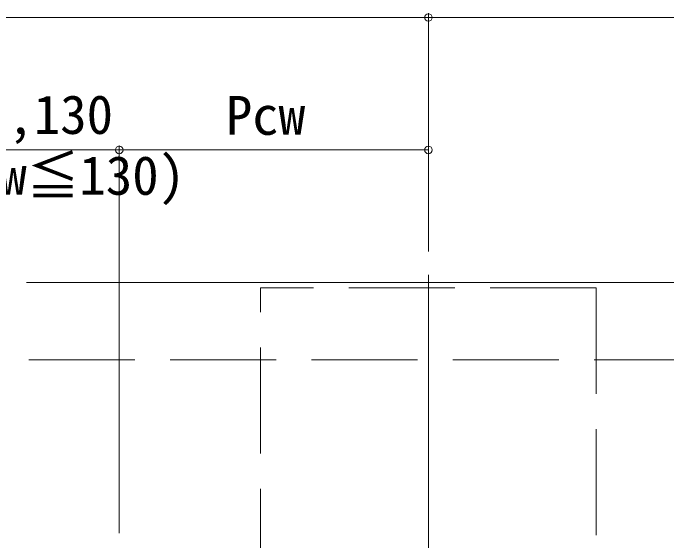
# Model space of a CAD drawing. Units: millimetres, scale not verified. Extents: x -990 to 990, y -1600 to 1603.
# Drawn here: x -96.6 to 51.5, y 928.3 to 1047.9 of the extents above; entities that cross this region are included whole.
import ezdxf
from ezdxf.enums import TextEntityAlignment as Align

# ---------------------------------------------------------------- set-up
doc = ezdxf.new("R2010")
doc.units = ezdxf.units.MM
doc.header["$LTSCALE"] = 8
doc.linetypes.add('CHAIN2', pattern=[12, 9, -1, 1, -1])
doc.linetypes.add('DASHED3', pattern=[4, 3, -1])
for name, color, linetype, lineweight in [('0-2_YKK_ZWAK', 3, 'Continuous', 9), ('0-3_YKK_11', 2, 'Continuous', 9), ('0-4_YKK_12', 4, 'Continuous', 9), ('0-7_YSS_K', 6, 'Continuous', 9)]:
    doc.layers.add(name, color=color, linetype=linetype, lineweight=lineweight)
doc.styles.add('ＭＳ ゴシック', font='')
doc.styles.get('ＭＳ ゴシック').set_extended_font_data('MS Gothic')

msp = doc.modelspace()

# ---------------------------------------------------------------- linework, layer by layer
at = {"layer": '0-2_YKK_ZWAK', "linetype": 'DASHED3'}
msp.add_line((-285.036, 969.388), (116.964, 969.388), dxfattribs=at)
at = {"layer": '0-3_YKK_11'}
msp.add_line((147.964, 986.888), (-93.536, 986.888), dxfattribs=at)
at = {"layer": '0-4_YKK_12', "linetype": 'CHAIN2'}
msp.add_line((-2.536, 988.638), (-2.536, 785.138), dxfattribs=at)
at = {"layer": '0-4_YKK_12', "linetype": 'DASHED3'}
for p, q in [((35.464, 985.638), (-40.536, 985.638)), ((-40.536, 788.138), (-40.536, 985.638)), ((35.464, 985.638), (35.464, 788.138))]:
    msp.add_line(p, q, dxfattribs=at)
at = {"layer": '0-7_YSS_K'}
for p, q in [((-202.536, 1046.888), (-2.536, 1046.888)), ((-2.536, 993.888), (-2.536, 1047.888)), ((-2.536, 993.888), (-2.536, 1047.888)), ((-2.536, 1046.888), (397.464, 1046.888)), ((-72.536, 930.125), (-72.536, 1017.888)), ((-72.536, 993.888), (-72.536, 1017.888)), ((-2.536, 993.888), (-2.536, 1017.888)), ((-142.536, 1016.888), (-72.536, 1016.888)), ((-72.536, 1016.888), (-2.536, 1016.888))]:
    msp.add_line(p, q, dxfattribs=at)
for centre in [(-2.536, 1046.888), (-2.536, 1046.888), (-72.536, 1016.888), (-72.536, 1016.888), (-2.536, 1016.888)]:
    msp.add_circle(centre, 0.85, dxfattribs=at)

# ---------------------------------------------------------------- texts
at = {"layer": '0-7_YSS_K', "style": 'ＭＳ ゴシック'}
for s, p in [('Pcw≒70,130', (-137.536, 1017.877)), ('Pcw', (-48.416, 1017.688)), ('(70≦Pcw≦130)', (-141.416, 1004.088))]:
    msp.add_text(s, height=8.798, dxfattribs=at).set_placement(p, align=Align.BOTTOM_LEFT)

doc.saveas('drawing.dxf')
